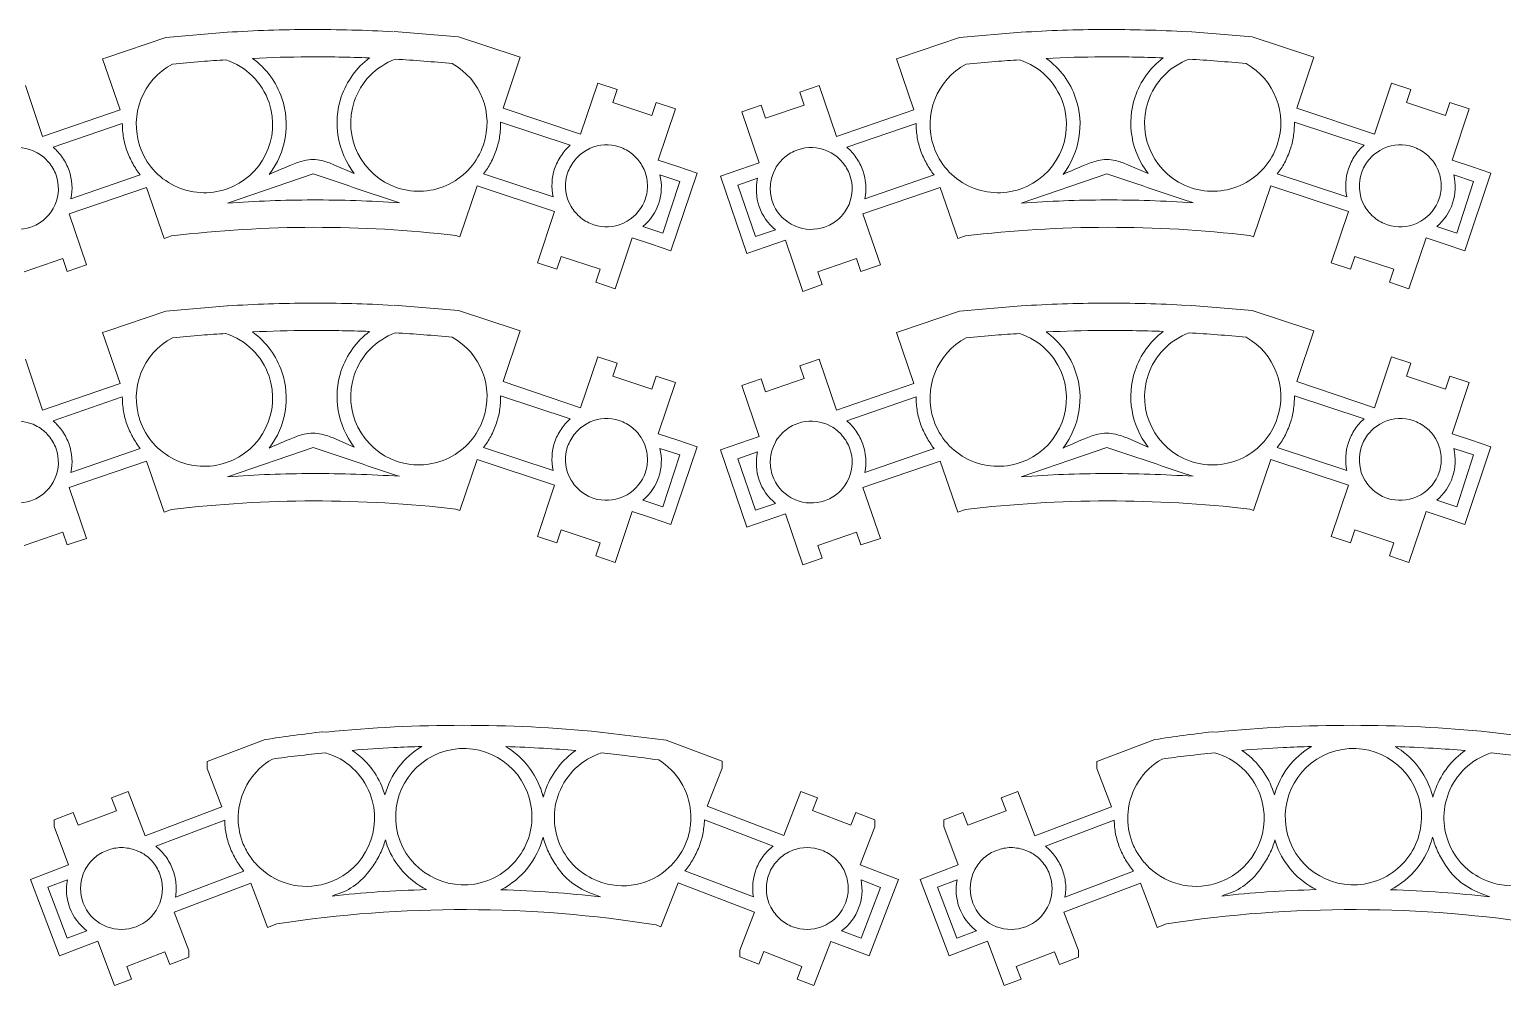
# Model space of a CAD drawing. Header units: millimetres. Extents: x 111 to 659, y 345 to 953.
# Drawn here: x 176.2 to 283.9, y 723.6 to 793.5 of the extents above; entities that cross this region are included whole.
import ezdxf

# ---------------------------------------------------------------- set-up
doc = ezdxf.new("R2010")
doc.units = ezdxf.units.MM
doc.header["$MEASUREMENT"] = 0
doc.layers.get('0').update_dxf_attribs({"linetype": 'CONTINUOUS', "lineweight": 0})

msp = doc.modelspace()

# ---------------------------------------------------------------- linework, layer by layer
for p, q in [((186.18, 792.86), (181.87, 791.41)), ((190.69, 793.25), (186.18, 792.86)), ((211.78, 791.52), (207.57, 792.91)), ((244.18, 792.86), (239.87, 791.41)), ((248.69, 793.25), (244.18, 792.86)), ((269.78, 791.52), (265.57, 792.91)), ((181.57, 791.3), (182.85, 787.57)), ((210.83, 787.71), (212.08, 791.42)), ((239.57, 791.3), (240.85, 787.57)), ((268.83, 787.71), (270.08, 791.42)), ((181.87, 790.41), (181.87, 790.41)), ((239.87, 790.41), (239.87, 790.41)), ((177.19, 785.63), (175.93, 789.36)), ((217.75, 789.53), (216.5, 785.8)), ((219.16, 789.07), (217.75, 789.53)), ((218.85, 788.12), (219.16, 789.07)), ((233.93, 789.36), (232.51, 788.87)), ((235.19, 785.63), (233.93, 789.36)), ((275.75, 789.53), (274.5, 785.8)), ((277.16, 789.07), (275.75, 789.53)), ((276.85, 788.12), (277.16, 789.07)), ((221.69, 787.17), (218.85, 788.12)), ((222.01, 788.12), (221.69, 787.17)), ((223.42, 787.64), (222.01, 788.12)), ((229.68, 787.91), (228.27, 787.43)), ((230, 786.97), (229.68, 787.91)), ((232.83, 787.93), (230, 786.97)), ((232.51, 788.87), (232.83, 787.93)), ((279.69, 787.17), (276.85, 788.12)), ((280.01, 788.12), (279.69, 787.17)), ((281.42, 787.64), (280.01, 788.12)), ((182.85, 787.57), (177.19, 785.63)), ((216.5, 785.8), (210.83, 787.71)), ((222.17, 783.9), (223.42, 787.64)), ((228.27, 787.43), (229.54, 783.7)), ((240.85, 787.57), (235.19, 785.63)), ((274.5, 785.8), (268.83, 787.71)), ((280.17, 783.9), (281.42, 787.64)), ((223.59, 783.43), (222.17, 783.9)), ((229.54, 783.7), (228.12, 783.22)), ((281.59, 783.43), (280.17, 783.9)), ((223.1, 777.28), (225.01, 782.95)), ((225.01, 782.95), (223.59, 783.43)), ((228.12, 783.22), (226.71, 782.73)), ((226.71, 782.73), (228.64, 777.07)), ((281.1, 777.28), (283.01, 782.95)), ((283.01, 782.95), (281.59, 783.43)), ((179.12, 779.97), (184.78, 781.9)), ((184.78, 781.9), (186.06, 778.18)), ((207.67, 778.3), (208.93, 782.03)), ((208.93, 782.03), (214.6, 780.14)), ((237.12, 779.97), (242.78, 781.9)), ((242.78, 781.9), (244.06, 778.18)), ((265.67, 778.3), (266.93, 782.03)), ((266.93, 782.03), (272.6, 780.14)), ((180.4, 776.24), (179.12, 779.97)), ((214.6, 780.14), (213.35, 776.4)), ((238.4, 776.24), (237.12, 779.97)), ((272.6, 780.14), (271.35, 776.4)), ((186.06, 778.18), (186.61, 778.36)), ((207.39, 778.39), (207.67, 778.3)), ((219.02, 774.5), (220.27, 778.23)), ((220.27, 778.23), (221.68, 777.76)), ((244.06, 778.18), (244.61, 778.36)), ((265.39, 778.39), (265.67, 778.3)), ((277.02, 774.5), (278.27, 778.23)), ((278.27, 778.23), (279.68, 777.76)), ((221.68, 777.76), (223.1, 777.28)), ((228.64, 777.07), (230.06, 777.56)), ((230.06, 777.56), (231.47, 778.04)), ((231.47, 778.04), (232.73, 774.31)), ((279.68, 777.76), (281.1, 777.28)), ((175.83, 775.74), (178.66, 776.7)), ((178.66, 776.7), (178.98, 775.77)), ((178.98, 775.77), (180.4, 776.24)), ((213.35, 776.4), (214.76, 775.92)), ((214.76, 775.92), (215.08, 776.87)), ((215.08, 776.87), (217.92, 775.92)), ((233.83, 775.74), (236.66, 776.7)), ((236.66, 776.7), (236.98, 775.77)), ((236.98, 775.77), (238.4, 776.24)), ((271.35, 776.4), (272.76, 775.92)), ((272.76, 775.92), (273.08, 776.87)), ((273.08, 776.87), (275.92, 775.92)), ((217.92, 775.92), (217.61, 774.97)), ((217.61, 774.97), (219.02, 774.5)), ((234.15, 774.8), (233.83, 775.74)), ((275.92, 775.92), (275.61, 774.97)), ((275.61, 774.97), (277.02, 774.5)), ((232.73, 774.31), (234.15, 774.8)), ((186.18, 772.86), (181.87, 771.41)), ((190.69, 773.25), (186.18, 772.86)), ((211.78, 771.52), (207.57, 772.91)), ((244.18, 772.86), (239.87, 771.41)), ((248.69, 773.25), (244.18, 772.86)), ((269.78, 771.52), (265.57, 772.91)), ((181.57, 771.3), (182.85, 767.57)), ((210.83, 767.71), (212.08, 771.42)), ((239.57, 771.3), (240.85, 767.57)), ((268.83, 767.71), (270.08, 771.42)), ((181.87, 770.41), (181.87, 770.41)), ((239.87, 770.41), (239.87, 770.41)), ((177.19, 765.63), (175.93, 769.36)), ((217.75, 769.53), (216.5, 765.8)), ((219.16, 769.07), (217.75, 769.53)), ((218.85, 768.12), (219.16, 769.07)), ((233.93, 769.36), (232.51, 768.87)), ((232.51, 768.87), (232.83, 767.93)), ((235.19, 765.63), (233.93, 769.36)), ((275.75, 769.53), (274.5, 765.8)), ((277.16, 769.07), (275.75, 769.53)), ((276.85, 768.12), (277.16, 769.07)), ((182.85, 767.57), (177.19, 765.63)), ((216.5, 765.8), (210.83, 767.71)), ((221.69, 767.17), (218.85, 768.12)), ((222.01, 768.12), (221.69, 767.17)), ((223.42, 767.64), (222.01, 768.12)), ((222.17, 763.9), (223.42, 767.64)), ((229.68, 767.91), (228.27, 767.43)), ((230, 766.97), (229.68, 767.91)), ((232.83, 767.93), (230, 766.97)), ((240.85, 767.57), (235.19, 765.63)), ((274.5, 765.8), (268.83, 767.71)), ((279.69, 767.17), (276.85, 768.12)), ((280.01, 768.12), (279.69, 767.17)), ((281.42, 767.64), (280.01, 768.12)), ((280.17, 763.9), (281.42, 767.64)), ((228.27, 767.43), (229.54, 763.7)), ((223.59, 763.43), (222.17, 763.9)), ((225.01, 762.95), (223.59, 763.43)), ((228.12, 763.22), (226.71, 762.73)), ((229.54, 763.7), (228.12, 763.22)), ((281.59, 763.43), (280.17, 763.9)), ((283.01, 762.95), (281.59, 763.43)), ((223.1, 757.28), (225.01, 762.95)), ((226.71, 762.73), (228.64, 757.07)), ((281.1, 757.28), (283.01, 762.95)), ((179.12, 759.97), (184.78, 761.9)), ((184.78, 761.9), (186.06, 758.18)), ((207.67, 758.3), (208.93, 762.03)), ((208.93, 762.03), (214.6, 760.14)), ((237.12, 759.97), (242.78, 761.9)), ((242.78, 761.9), (244.06, 758.18)), ((265.67, 758.3), (266.93, 762.03)), ((266.93, 762.03), (272.6, 760.14)), ((180.4, 756.24), (179.12, 759.97)), ((214.6, 760.14), (213.35, 756.4)), ((238.4, 756.24), (237.12, 759.97)), ((272.6, 760.14), (271.35, 756.4)), ((186.06, 758.18), (186.61, 758.36)), ((207.39, 758.39), (207.67, 758.3)), ((219.02, 754.5), (220.27, 758.23)), ((220.27, 758.23), (221.68, 757.76)), ((221.68, 757.76), (223.1, 757.28)), ((230.06, 757.56), (231.47, 758.04)), ((231.47, 758.04), (232.73, 754.31)), ((244.06, 758.18), (244.61, 758.36)), ((265.39, 758.39), (265.67, 758.3)), ((277.02, 754.5), (278.27, 758.23)), ((278.27, 758.23), (279.68, 757.76)), ((279.68, 757.76), (281.1, 757.28)), ((175.83, 755.74), (178.66, 756.7)), ((178.66, 756.7), (178.98, 755.77)), ((214.76, 755.92), (215.08, 756.87)), ((215.08, 756.87), (217.92, 755.92)), ((228.64, 757.07), (230.06, 757.56)), ((233.83, 755.74), (236.66, 756.7)), ((236.66, 756.7), (236.98, 755.77)), ((272.76, 755.92), (273.08, 756.87)), ((273.08, 756.87), (275.92, 755.92)), ((178.98, 755.77), (180.4, 756.24)), ((213.35, 756.4), (214.76, 755.92)), ((217.92, 755.92), (217.61, 754.97)), ((234.15, 754.8), (233.83, 755.74)), ((236.98, 755.77), (238.4, 756.24)), ((271.35, 756.4), (272.76, 755.92)), ((275.92, 755.92), (275.61, 754.97)), ((217.61, 754.97), (219.02, 754.5)), ((232.73, 754.31), (234.15, 754.8)), ((275.61, 754.97), (277.02, 754.5)), ((197.65, 742.12), (197.93, 742.1)), ((222.74, 741.5), (217.92, 742.1)), ((262.65, 742.12), (262.93, 742.1)), ((287.74, 741.5), (282.92, 742.1)), ((193.45, 741.55), (189.21, 739.94)), ((226.83, 739.96), (222.74, 741.5)), ((258.45, 741.55), (254.21, 739.94)), ((189.21, 739.44), (189.21, 739.94)), ((225.75, 736.67), (226.83, 739.46)), ((226.83, 739.96), (226.83, 739.46)), ((254.21, 739.44), (254.21, 739.94)), ((189.21, 739.44), (190.28, 736.64)), ((254.21, 739.44), (255.28, 736.64)), ((183.45, 737.75), (182.22, 737.28)), ((184.69, 734.52), (183.45, 737.75)), ((232.58, 737.76), (231.34, 734.53)), ((233.81, 737.28), (232.58, 737.76)), ((248.45, 737.75), (247.22, 737.28)), ((249.69, 734.52), (248.45, 737.75)), ((182.58, 736.35), (179.78, 735.29)), ((182.22, 737.28), (182.58, 736.35)), ((190.28, 736.64), (184.69, 734.52)), ((231.34, 734.53), (225.75, 736.67)), ((233.45, 736.36), (233.81, 737.28)), ((236.24, 735.29), (233.45, 736.36)), ((247.58, 736.35), (244.78, 735.29)), ((247.22, 737.28), (247.58, 736.35)), ((255.28, 736.64), (249.69, 734.52)), ((179.43, 736.22), (178.04, 735.69)), ((178.04, 735.69), (178.04, 735.19)), ((178.04, 735.19), (179.09, 732.39)), ((179.78, 735.29), (179.43, 736.22)), ((236.6, 736.22), (236.24, 735.29)), ((237.99, 735.68), (236.6, 736.22)), ((236.93, 732.39), (237.99, 735.18)), ((237.99, 735.18), (237.99, 735.68)), ((244.43, 736.22), (243.04, 735.69)), ((243.04, 735.69), (243.04, 735.19)), ((243.04, 735.19), (244.09, 732.39)), ((244.78, 735.29), (244.43, 736.22)), ((179.09, 732.39), (177.7, 731.86)), ((238.32, 731.86), (236.93, 732.39)), ((244.09, 732.39), (242.7, 731.86)), ((177.7, 731.86), (176.3, 731.33)), ((176.3, 731.33), (178.43, 725.74)), ((186.81, 728.93), (192.4, 731.05)), ((192.4, 731.05), (193.04, 729.39)), ((222.37, 727.86), (223.62, 731.08)), ((223.62, 731.08), (229.2, 728.94)), ((237.57, 725.73), (239.72, 731.32)), ((239.72, 731.32), (238.32, 731.86)), ((242.7, 731.86), (241.3, 731.33)), ((241.3, 731.33), (243.43, 725.74)), ((251.81, 728.93), (257.4, 731.05)), ((257.4, 731.05), (258.04, 729.39)), ((187.88, 726.14), (186.81, 728.93)), ((193.04, 729.39), (193.63, 727.82)), ((229.2, 728.94), (228.12, 726.16)), ((252.88, 726.14), (251.81, 728.93)), ((258.04, 729.39), (258.63, 727.82)), ((193.63, 727.82), (194.31, 728.08)), ((222.01, 728), (222.37, 727.86)), ((222.54, 728.3), (222.54, 728.3)), ((258.63, 727.82), (259.31, 728.08)), ((179.82, 726.27), (181.23, 726.81)), ((181.23, 726.81), (182.45, 723.57)), ((233.54, 723.58), (234.78, 726.79)), ((234.78, 726.79), (236.18, 726.27)), ((244.82, 726.27), (246.23, 726.81)), ((246.23, 726.81), (247.45, 723.57)), ((178.43, 725.74), (179.82, 726.27)), ((183.33, 724.97), (186.12, 726.04)), ((186.12, 726.04), (186.48, 725.1)), ((186.48, 725.1), (187.88, 725.64)), ((187.88, 726.14), (187.88, 725.64)), ((228.12, 725.66), (228.12, 726.16)), ((228.12, 725.66), (229.53, 725.12)), ((229.53, 725.12), (229.88, 726.05)), ((229.88, 726.05), (232.67, 724.97)), ((236.18, 726.27), (237.57, 725.73)), ((243.43, 725.74), (244.82, 726.27)), ((248.33, 724.97), (251.12, 726.04)), ((251.12, 726.04), (251.48, 725.1)), ((251.48, 725.1), (252.88, 725.64)), ((252.88, 726.14), (252.88, 725.64)), ((183.69, 724.04), (183.33, 724.97)), ((232.67, 724.97), (232.31, 724.04)), ((248.69, 724.04), (248.33, 724.97)), ((182.45, 723.57), (183.69, 724.04)), ((232.31, 724.04), (233.54, 723.58)), ((247.45, 723.57), (248.69, 724.04))]:
    msp.add_line(p, q)
at = {"linetype": 'Continuous'}
for p, q in [((181.87, 791.41), (181.57, 791.3)), ((211.78, 791.52), (212.08, 791.42)), ((212.08, 791.42), (212.08, 791.42)), ((239.87, 791.41), (239.57, 791.3)), ((269.78, 791.52), (270.08, 791.42)), ((270.08, 791.42), (270.08, 791.42)), ((181.87, 771.41), (181.57, 771.3)), ((211.78, 771.52), (212.08, 771.42)), ((212.08, 771.42), (212.08, 771.42)), ((239.87, 771.41), (239.57, 771.3)), ((269.78, 771.52), (270.08, 771.42)), ((270.08, 771.42), (270.08, 771.42))]:
    msp.add_line(p, q, dxfattribs=at)
for points in [[(193.73, 788.11, -0.414146), (190.62, 781.79, -0.415148), (184.3, 784.89, -0.36832), (186.67, 790.92, -0.004352), (188.8, 791.11, -0.005285), (190.57, 791.23, -0.23498), (193.73, 788.11)], [(199.01, 788.52, 0.249943), (199.96, 782.93), (198.47, 783.57, 0.040299), (197.57, 783.87, 0.061267), (196.95, 783.95, 0.063234), (196.29, 783.87, 0.040978), (195.32, 783.54, -0.000466), (193.78, 782.88, -0.020956), (193.75, 782.86, 0.251324), (194.67, 788.43, 0.155447), (192.52, 791.34, -0.011132), (196.58, 791.45, -0.01006), (201.07, 791.38, 0.150635), (199.01, 788.52)], [(199.96, 788.19, -0.11269), (201.1, 790.07, -0.111328), (202.96, 791.28, -0.005111), (205.03, 791.14, -0.005084), (207.12, 790.96, -0.360646), (209.4, 785.03, -0.414337), (203.1, 781.88, -0.414185), (199.96, 788.19)], [(251.73, 788.11, -0.414146), (248.62, 781.79, -0.415148), (242.3, 784.89, -0.36832), (244.67, 790.92, -0.004352), (246.8, 791.11, -0.005285), (248.57, 791.23, -0.23498), (251.73, 788.11)], [(257.01, 788.52, 0.249943), (257.96, 782.93), (256.47, 783.57, 0.040299), (255.57, 783.87, 0.061267), (254.95, 783.95, 0.063234), (254.29, 783.87, 0.040978), (253.32, 783.54, -0.000466), (251.78, 782.88, -0.020956), (251.75, 782.86, 0.251324), (252.67, 788.43, 0.155447), (250.52, 791.34, -0.011132), (254.58, 791.45, -0.01006), (259.07, 791.38, 0.150635), (257.01, 788.52)], [(257.96, 788.19, -0.11269), (259.1, 790.07, -0.111328), (260.96, 791.28, -0.005111), (263.03, 791.14, -0.005084), (265.12, 790.96, -0.360646), (267.4, 785.03, -0.414337), (261.1, 781.88, -0.414185), (257.96, 788.19)], [(179.12, 783.14, -0.132628), (179.26, 781.08), (184.32, 782.83, -0.041693), (183.78, 783.65, -0.038876), (183.34, 784.61, -0.042088), (183.1, 785.54, -0.03848), (183.01, 786.59), (177.95, 784.84, -0.066325), (178.64, 784.08, -0.064288), (179.12, 783.14)], [(214.6, 783.27, 0.132628), (214.49, 781.21), (209.4, 782.89, 0.041693), (209.93, 783.71, 0.038876), (210.35, 784.68, 0.042088), (210.58, 785.62, 0.03848), (210.65, 786.67), (215.74, 784.99, 0.066325), (215.07, 784.22, 0.064288), (214.6, 783.27)], [(237.12, 783.14, -0.132628), (237.26, 781.08), (242.32, 782.83, -0.041693), (241.78, 783.65, -0.038876), (241.34, 784.61, -0.042088), (241.1, 785.54, -0.03848), (241.01, 786.59), (235.95, 784.84, -0.066325), (236.64, 784.08, -0.064288), (237.12, 783.14)], [(272.6, 783.27, 0.132628), (272.49, 781.21), (267.4, 782.89, 0.041693), (267.93, 783.71, 0.038876), (268.35, 784.68, 0.042088), (268.58, 785.62, 0.03848), (268.65, 786.67), (273.74, 784.99, 0.066325), (273.07, 784.22, 0.064288), (272.6, 783.27)], [(174.37, 784.66, 0.088924), (173.41, 784.11, 0.092954), (172.73, 783.29), (172.58, 782.98, 0.087529), (172.36, 781.89, 0.092877), (172.52, 780.85, 0.186269), (173.89, 779.22), (174.2, 779.07, 0.18288), (176.32, 779, 0.092851), (177.25, 779.52, 0.088925), (177.96, 780.36), (178.11, 780.67, 0.184249), (178.17, 782.81, 0.087631), (177.62, 783.76, 0.090656), (176.8, 784.44), (176.49, 784.59, 0.184413), (174.37, 784.66)], [(219.32, 784.87, -0.088924), (220.29, 784.33, -0.092954), (220.98, 783.52), (221.14, 783.22, -0.087529), (221.38, 782.13, -0.092877), (221.23, 781.09, -0.186269), (219.89, 779.44), (219.58, 779.28, -0.18288), (217.46, 779.18, -0.092851), (216.52, 779.68, -0.088925), (215.8, 780.52), (215.64, 780.82, -0.184249), (215.55, 782.96, -0.087631), (216.09, 783.92, -0.090656), (216.9, 784.61), (217.2, 784.77, -0.184413), (219.32, 784.87)], [(232.37, 784.66, 0.088924), (231.41, 784.11, 0.092954), (230.73, 783.29), (230.58, 782.98, 0.087529), (230.36, 781.89, 0.092877), (230.52, 780.85, 0.186269), (231.89, 779.22), (232.2, 779.07, 0.18288), (234.32, 779, 0.092851), (235.25, 779.52, 0.088925), (235.96, 780.36), (236.11, 780.67, 0.184249), (236.17, 782.81, 0.087631), (235.62, 783.76, 0.090656), (234.8, 784.44), (234.49, 784.59, 0.184413), (232.37, 784.66)], [(277.32, 784.87, -0.088924), (278.29, 784.33, -0.092954), (278.98, 783.52), (279.14, 783.22, -0.087529), (279.38, 782.13, -0.092877), (279.23, 781.09, -0.186269), (277.89, 779.44), (277.58, 779.28, -0.18288), (275.46, 779.18, -0.092851), (274.52, 779.68, -0.088925), (273.8, 780.52), (273.64, 780.82, -0.184249), (273.55, 782.96, -0.087631), (274.09, 783.92, -0.090656), (274.9, 784.61), (275.2, 784.77, -0.184413), (277.32, 784.87)], [(203.26, 780.79, 0.016629), (196.9, 780.99, 0.017038), (190.69, 780.76), (196.95, 782.9, 0.000592), (202.82, 780.93, 0.007952), (203.26, 780.79)], [(222.51, 778.57), (221.05, 779.04, 0.285719), (222.29, 782.83), (223.74, 782.35), (222.51, 778.57)], [(229.28, 778.32), (230.74, 778.81, -0.285719), (229.43, 782.58), (227.99, 782.08), (229.28, 778.32)], [(261.26, 780.79, 0.016629), (254.9, 780.99, 0.017038), (248.69, 780.76), (254.95, 782.9, 0.000592), (260.82, 780.93, 0.007952), (261.26, 780.79)], [(280.51, 778.57), (279.05, 779.04, 0.285719), (280.29, 782.83), (281.74, 782.35), (280.51, 778.57)], [(193.73, 768.11, -0.414146), (190.62, 761.79, -0.415148), (184.3, 764.89, -0.36832), (186.67, 770.92, -0.004352), (188.8, 771.11, -0.005285), (190.57, 771.23, -0.23498), (193.73, 768.11)], [(199.01, 768.52, 0.249943), (199.96, 762.93), (198.47, 763.57, 0.040299), (197.57, 763.87, 0.061267), (196.95, 763.95, 0.063234), (196.29, 763.87, 0.040978), (195.32, 763.54, -0.000466), (193.78, 762.88, -0.020956), (193.75, 762.86, 0.251324), (194.67, 768.43, 0.155447), (192.52, 771.34, -0.011132), (196.58, 771.45, -0.01006), (201.07, 771.38, 0.150635), (199.01, 768.52)], [(199.96, 768.19, -0.11269), (201.1, 770.07, -0.111328), (202.96, 771.28, -0.005111), (205.03, 771.14, -0.005084), (207.12, 770.96, -0.360646), (209.4, 765.03, -0.414337), (203.1, 761.88, -0.414185), (199.96, 768.19)], [(251.73, 768.11, -0.414146), (248.62, 761.79, -0.415148), (242.3, 764.89, -0.36832), (244.67, 770.92, -0.004352), (246.8, 771.11, -0.005285), (248.57, 771.23, -0.23498), (251.73, 768.11)], [(257.01, 768.52, 0.249943), (257.96, 762.93), (256.47, 763.57, 0.040299), (255.57, 763.87, 0.061267), (254.95, 763.95, 0.063234), (254.29, 763.87, 0.040978), (253.32, 763.54, -0.000466), (251.78, 762.88, -0.020956), (251.75, 762.86, 0.251324), (252.67, 768.43, 0.155447), (250.52, 771.34, -0.011132), (254.58, 771.45, -0.01006), (259.07, 771.38, 0.150635), (257.01, 768.52)], [(257.96, 768.19, -0.11269), (259.1, 770.07, -0.111328), (260.96, 771.28, -0.005111), (263.03, 771.14, -0.005084), (265.12, 770.96, -0.360646), (267.4, 765.03, -0.414337), (261.1, 761.88, -0.414185), (257.96, 768.19)], [(179.12, 763.14, -0.132628), (179.26, 761.08), (184.32, 762.83, -0.041693), (183.78, 763.65, -0.038876), (183.34, 764.61, -0.042088), (183.1, 765.54, -0.03848), (183.01, 766.59), (177.95, 764.84, -0.066325), (178.64, 764.08, -0.064288), (179.12, 763.14)], [(214.6, 763.27, 0.132628), (214.49, 761.21), (209.4, 762.89, 0.041693), (209.93, 763.71, 0.038876), (210.35, 764.68, 0.042088), (210.58, 765.62, 0.03848), (210.65, 766.67), (215.74, 764.99, 0.066325), (215.07, 764.22, 0.064288), (214.6, 763.27)], [(237.12, 763.14, -0.132628), (237.26, 761.08), (242.32, 762.83, -0.041693), (241.78, 763.65, -0.038876), (241.34, 764.61, -0.042088), (241.1, 765.54, -0.03848), (241.01, 766.59), (235.95, 764.84, -0.066325), (236.64, 764.08, -0.064288), (237.12, 763.14)], [(272.6, 763.27, 0.132628), (272.49, 761.21), (267.4, 762.89, 0.041693), (267.93, 763.71, 0.038876), (268.35, 764.68, 0.042088), (268.58, 765.62, 0.03848), (268.65, 766.67), (273.74, 764.99, 0.066325), (273.07, 764.22, 0.064288), (272.6, 763.27)], [(174.37, 764.66, 0.088924), (173.41, 764.11, 0.092954), (172.73, 763.29), (172.58, 762.98, 0.087529), (172.36, 761.89, 0.092877), (172.52, 760.85, 0.186269), (173.89, 759.22), (174.2, 759.07, 0.18288), (176.32, 759, 0.092851), (177.25, 759.52, 0.088925), (177.96, 760.36), (178.11, 760.67, 0.184249), (178.17, 762.81, 0.087631), (177.62, 763.76, 0.090656), (176.8, 764.44), (176.49, 764.59, 0.184413), (174.37, 764.66)], [(219.32, 764.87, -0.088924), (220.29, 764.33, -0.092954), (220.98, 763.52), (221.14, 763.22, -0.087529), (221.38, 762.13, -0.092877), (221.23, 761.09, -0.186269), (219.89, 759.44), (219.58, 759.28, -0.18288), (217.46, 759.18, -0.092851), (216.52, 759.68, -0.088925), (215.8, 760.52), (215.64, 760.82, -0.184249), (215.55, 762.96, -0.087631), (216.09, 763.92, -0.090656), (216.9, 764.61), (217.2, 764.77, -0.184413), (219.32, 764.87)], [(232.37, 764.66, 0.088924), (231.41, 764.11, 0.092954), (230.73, 763.29), (230.58, 762.98, 0.087529), (230.36, 761.89, 0.092877), (230.52, 760.85, 0.186269), (231.89, 759.22), (232.2, 759.07, 0.18288), (234.32, 759, 0.092851), (235.25, 759.52, 0.088925), (235.96, 760.36), (236.11, 760.67, 0.184249), (236.17, 762.81, 0.087631), (235.62, 763.76, 0.090656), (234.8, 764.44), (234.49, 764.59, 0.184413), (232.37, 764.66)], [(277.32, 764.87, -0.088924), (278.29, 764.33, -0.092954), (278.98, 763.52), (279.14, 763.22, -0.087529), (279.38, 762.13, -0.092877), (279.23, 761.09, -0.186269), (277.89, 759.44), (277.58, 759.28, -0.18288), (275.46, 759.18, -0.092851), (274.52, 759.68, -0.088925), (273.8, 760.52), (273.64, 760.82, -0.184249), (273.55, 762.96, -0.087631), (274.09, 763.92, -0.090656), (274.9, 764.61), (275.2, 764.77, -0.184413), (277.32, 764.87)], [(203.26, 760.79, 0.016629), (196.9, 760.99, 0.017038), (190.69, 760.76), (196.95, 762.9, 0.000592), (202.82, 760.93, 0.007952), (203.26, 760.79)], [(222.51, 758.57), (221.05, 759.04, 0.285719), (222.29, 762.83), (223.74, 762.35), (222.51, 758.57)], [(229.28, 758.32), (230.74, 758.81, -0.285719), (229.43, 762.58), (227.99, 762.08), (229.28, 758.32)], [(261.26, 760.79, 0.016629), (254.9, 760.99, 0.017038), (248.69, 760.76), (254.95, 762.9, 0.000592), (260.82, 760.93, 0.007952), (261.26, 760.79)], [(280.51, 758.57), (279.05, 759.04, 0.285719), (280.29, 762.83), (281.74, 762.35), (280.51, 758.57)], [(198.23, 731.14, -0.287831), (193.05, 732.18), (192.91, 732.32, -0.052854), (192.28, 733.1, -0.050815), (191.8, 734.03, -0.102063), (191.48, 736.04), (191.5, 736.24, -0.24494), (193.98, 740.12, -0.00509), (195.8, 740.36, -0.004547), (197.85, 740.58, -0.236269), (201.12, 737.57, -0.414028), (198.23, 731.14)], [(202.05, 737.93, 0.077823), (201.16, 739.51, 0.076395), (199.81, 740.76, -0.005371), (202.83, 740.96, -0.007873), (204.89, 741.04, 0.194251), (202.2, 737.5), (202.05, 737.93)], [(212.61, 737.68, -0.415192), (209.73, 731.25, -0.413691), (203.31, 734.13, -0.413162), (206.19, 740.57, -0.414145), (212.61, 737.68)], [(213.98, 737.98, 0.013291), (213.84, 737.58, 0.02236), (213.77, 737.33, 0.004326), (213.61, 737.88, 0.014539), (213.55, 738.04, 0.16748), (211.03, 741.04, -0.00559), (213.79, 740.91, -0.006552), (216.14, 740.75, 0.076515), (214.87, 739.55, 0.074146), (213.98, 737.98)], [(224.53, 736.27), (224.54, 736.07, -0.054425), (224.49, 735.05, -0.053487), (224.22, 734.05, -0.100953), (223.12, 732.35), (222.98, 732.21, -0.287067), (217.78, 731.19, -0.415558), (214.91, 737.62, -0.226917), (218.02, 740.57, -0.007068), (219.76, 740.38, -0.005027), (222.21, 740.06, -0.236584), (224.53, 736.27)], [(263.23, 731.14, -0.287831), (258.05, 732.18), (257.91, 732.32, -0.052854), (257.28, 733.1, -0.050815), (256.8, 734.03, -0.102063), (256.48, 736.04), (256.5, 736.24, -0.24494), (258.98, 740.12, -0.00509), (260.8, 740.36, -0.004547), (262.85, 740.58, -0.236269), (266.12, 737.57, -0.414028), (263.23, 731.14)], [(267.05, 737.93, 0.077823), (266.16, 739.51, 0.076395), (264.81, 740.76, -0.005371), (267.83, 740.96, -0.007873), (269.89, 741.04, 0.194251), (267.2, 737.5), (267.05, 737.93)], [(277.61, 737.68, -0.415192), (274.73, 731.25, -0.413691), (268.31, 734.13, -0.413162), (271.19, 740.57, -0.414145), (277.61, 737.68)], [(278.98, 737.98, 0.013291), (278.84, 737.58, 0.02236), (278.77, 737.33, 0.004326), (278.61, 737.88, 0.014539), (278.55, 738.04, 0.16748), (276.03, 741.04, -0.00559), (278.79, 740.91, -0.006552), (281.14, 740.75, 0.076515), (279.87, 739.55, 0.074146), (278.98, 737.98)], [(289.53, 736.27), (289.54, 736.07, -0.054425), (289.49, 735.05, -0.053487), (289.22, 734.05, -0.100953), (288.12, 732.35), (287.98, 732.21, -0.287067), (282.78, 731.19, -0.415558), (279.91, 737.62, -0.226917), (283.02, 740.57, -0.007068), (284.76, 740.38, -0.005027), (287.21, 740.06, -0.236584), (289.53, 736.27)], [(186.68, 732.08, 0.06475), (186.18, 733, 0.065968), (185.47, 733.75), (190.49, 735.66, 0.044697), (190.59, 734.66, 0.043134), (190.88, 733.67, 0.041118), (191.32, 732.75, 0.041962), (191.9, 731.93), (186.89, 730.02, 0.069681), (186.93, 731.04, 0.065961), (186.68, 732.08)], [(229.33, 732.1, 0.132628), (229.12, 730.04), (224.12, 731.96, 0.041693), (224.69, 732.76, 0.038876), (225.15, 733.7, 0.042088), (225.42, 734.63, 0.03848), (225.55, 735.68), (230.56, 733.76, 0.066325), (229.84, 733.02, 0.064288), (229.33, 732.1)], [(251.68, 732.08, 0.06475), (251.18, 733, 0.065968), (250.47, 733.75), (255.49, 735.66, 0.044697), (255.59, 734.66, 0.043134), (255.88, 733.67, 0.041118), (256.32, 732.75, 0.041962), (256.9, 731.93), (251.89, 730.02, 0.069681), (251.93, 731.04, 0.065961), (251.68, 732.08)], [(198.34, 730.11), (198.59, 730.22, 0.100766), (200.05, 730.93, 0.086609), (201.33, 732.32, 0.043118), (201.86, 733.23, 0.043491), (202.23, 734.21), (202.37, 733.78, 0.186024), (205.24, 730.58, 0.009334), (201.65, 730.41, 0.010074), (198.34, 730.11)], [(214.7, 732.37, 0.091045), (215.82, 731.11, 0.084168), (217.43, 730.25), (217.94, 730.05, 0.010209), (214.41, 730.38, 0.009685), (210.67, 730.57, 0.106995), (212.62, 732.15, 0.105702), (213.75, 734.42, 0.045155), (214.14, 733.34, 0.046146), (214.7, 732.37)], [(263.34, 730.11), (263.59, 730.22, 0.100766), (265.05, 730.93, 0.086609), (266.33, 732.32, 0.043118), (266.86, 733.23, 0.043491), (267.23, 734.21), (267.37, 733.78, 0.186024), (270.24, 730.58, 0.009334), (266.65, 730.41, 0.010074), (263.34, 730.11)], [(279.7, 732.37, 0.091045), (280.82, 731.11, 0.084168), (282.43, 730.25), (282.94, 730.05, 0.010209), (279.41, 730.38, 0.009685), (275.67, 730.57, 0.106995), (277.62, 732.15, 0.105702), (278.75, 734.42, 0.045155), (279.14, 733.34, 0.046146), (279.7, 732.37)], [(184.02, 727.86, -0.182868), (181.89, 727.86), (181.58, 728, -0.184268), (180.16, 729.6, -0.182216), (180.16, 731.73), (180.3, 732.04, -0.090804), (180.97, 732.9, -0.092576), (181.9, 733.45, -0.093671), (182.94, 733.65, -0.089911), (184.03, 733.45), (184.34, 733.32, -0.091831), (185.18, 732.66, -0.08886), (185.75, 731.72, -0.181041), (185.75, 729.59), (185.61, 729.29, -0.181394), (184.02, 727.86)], [(234.12, 733.46, -0.088924), (235.07, 732.88, -0.092954), (235.72, 732.04), (235.86, 731.73, -0.087529), (236.05, 730.63, -0.092877), (235.85, 729.6, -0.186269), (234.43, 728.01), (234.11, 727.87, -0.18288), (231.99, 727.87, -0.092851), (231.08, 728.42, -0.088925), (230.4, 729.29), (230.26, 729.6, -0.184249), (230.27, 731.74, -0.087631), (230.85, 732.67, -0.090656), (231.69, 733.32), (232, 733.46, -0.184413), (234.12, 733.46)], [(249.02, 727.86, -0.182868), (246.89, 727.86), (246.58, 728, -0.184268), (245.16, 729.6, -0.182216), (245.16, 731.73), (245.3, 732.04, -0.090804), (245.97, 732.9, -0.092576), (246.9, 733.45, -0.093671), (247.94, 733.65, -0.089911), (249.03, 733.45), (249.34, 733.32, -0.091831), (250.18, 732.66, -0.08886), (250.75, 731.72, -0.181041), (250.75, 729.59), (250.61, 729.29, -0.181394), (249.02, 727.86)], [(178.99, 727.03), (180.42, 727.57, -0.285719), (179, 731.3), (177.57, 730.75), (178.99, 727.03)], [(237, 727.03), (235.57, 727.56, 0.285719), (236.99, 731.29), (238.42, 730.74), (237, 727.03)], [(243.99, 727.03), (245.42, 727.57, -0.285719), (244, 731.3), (242.57, 730.75), (243.99, 727.03)]]:
    msp.add_lwpolyline(points, format="xyb", close=True)
for centre, radius, start, end in [((197.06, 693.49), 99.96, 90.1902, 93.6582), ((197.07, 692.6), 100.85, 86.7375, 90.1901), ((109.29, -384.12), 1181.13, 85.2268, 85.45598), ((255.06, 693.49), 99.96, 90.1902, 93.6582), ((255.07, 692.6), 100.85, 86.7375, 90.1901), ((167.29, -384.12), 1181.13, 85.2268, 85.45598), ((197.13, 690.53), 88.46, 83.3395, 96.8311), ((255.13, 690.53), 88.46, 83.3395, 96.8311), ((197.06, 673.49), 99.96, 90.1902, 93.6582), ((197.07, 672.6), 100.85, 86.7375, 90.1901), ((109.29, -404.12), 1181.13, 85.2268, 85.45598), ((255.06, 673.49), 99.96, 90.1902, 93.6582), ((255.07, 672.6), 100.85, 86.7375, 90.1901), ((167.29, -404.12), 1181.13, 85.2268, 85.45598), ((197.13, 670.53), 88.46, 83.3395, 96.8311), ((255.13, 670.53), 88.46, 83.3395, 96.8311), ((216.88, 584.88), 158.41, 96.9723, 98.5049), ((207.87, 642.35), 100.24, 90, 95.6911), ((207.87, 640.26), 102.33, 84.3672, 90.0001), ((281.88, 584.88), 158.41, 96.9723, 98.5049), ((272.87, 642.35), 100.24, 90, 95.6911), ((272.87, 640.26), 102.33, 84.3672, 90.0001), ((207.9, 639.79), 89.33, 80.9121, 98.7504), ((272.9, 639.79), 89.33, 80.9121, 98.7504)]:
    msp.add_arc(centre, radius, start, end)

doc.saveas('drawing.dxf')
